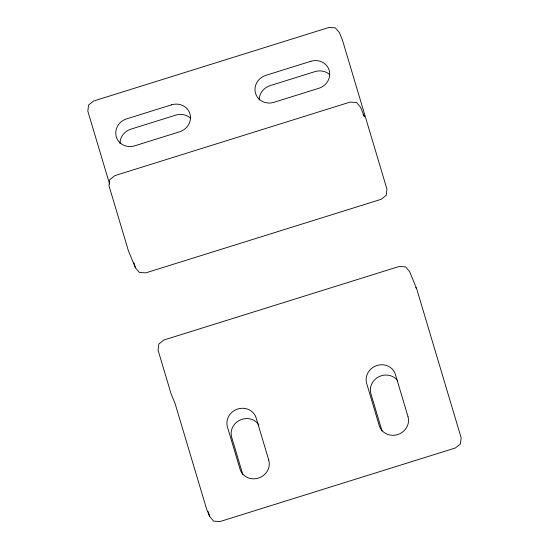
<?xml version="1.0" encoding="UTF-8"?>
<svg xmlns="http://www.w3.org/2000/svg" width="549" height="549" viewBox="0 0 549 549"><rect width="100%" height="100%" fill="white"/><g stroke="black" fill="none" stroke-linecap="round" stroke-linejoin="round"><path stroke-width="0.82" d="M415.655 287.518L416.65 288.671L461.181 437.876L460.412 443.983L455.361 447.991L220.005 521.55L213.63 521.118L209.656 516.492L206.575 509.005L175.124 403.632L171.137 393.962L158.05 350.125L158.819 344.024L163.877 340.009L399.226 266.45L405.608 266.889L409.575 271.515L416.65 288.671M363.102 114.659L364.502 116.807L360.515 107.137L356.548 102.512L350.166 102.073L114.816 175.632L109.759 179.64L108.99 185.747L128.363 250.653L135.438 267.816L139.405 272.441L145.787 272.874L381.136 199.314L386.194 195.307L386.963 189.199L342.425 39.995L339.344 32.508L335.37 27.882L328.995 27.45L93.639 101.009L88.588 105.017L87.819 111.124L109.56 183.963M382.042 431.027L370.911 393.743A15.07 14.068 -22.4 0 1 379.064 376.635A15.07 14.068 -22.4 0 1 397.716 380.814M242.809 474.549L231.678 437.265A15.07 14.068 -22.4 0 1 240.188 419.985A15.07 14.068 -22.4 0 1 258.895 424.94M133.97 262.896L135.438 267.816M208.188 511.572L209.656 516.492M119.984 143.495A15.07 14.068 -22.4 0 1 130.882 129.159L175.797 115.118A15.07 14.068 -22.4 0 1 190.256 117.973M329.489 74.451A15.07 14.068 -22.4 0 0 315.03 71.603L270.115 85.637A15.07 14.068 -22.4 0 0 259.217 99.973M171.556 104.825L126.641 118.858A15.07 14.068 -22.4 0 0 116.292 136.838A15.07 14.068 -22.4 0 0 134.69 145.835L179.605 131.794A15.07 14.068 -22.4 0 0 189.954 113.815A15.07 14.068 -22.4 0 0 171.556 104.825M310.789 61.303L265.874 75.343A15.07 14.068 -22.4 0 0 255.525 93.323A15.07 14.068 -22.4 0 0 273.924 102.32L318.839 88.279A15.07 14.068 -22.4 0 0 329.187 70.299A15.07 14.068 -22.4 0 0 310.789 61.303M407.996 416.609L395.417 374.466A15.07 14.068 -22.4 0 0 377.019 365.469A15.07 14.068 -22.4 0 0 366.67 383.449L379.249 425.599A15.07 14.068 -22.4 0 0 397.648 434.588A15.07 14.068 -22.4 0 0 407.996 416.609M268.763 460.131L256.177 417.981A15.07 14.068 -22.4 0 0 237.779 408.984A15.07 14.068 -22.4 0 0 227.437 426.964L240.016 469.114A15.07 14.068 -22.4 0 0 258.414 478.11A15.07 14.068 -22.4 0 0 268.763 460.131"/></g></svg>
